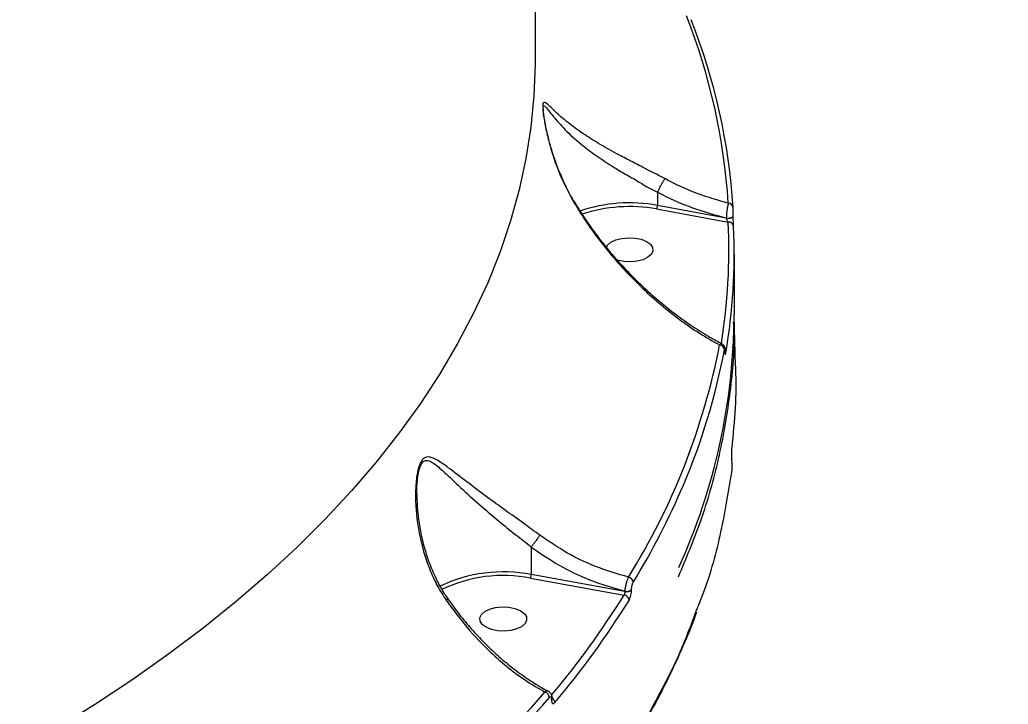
# Model space of a CAD drawing. Header units: millimetres. Extents: x -4781 to 5098, y -4410 to 4664.
# Drawn here: x -1296.6 to -1107.7, y -260.5 to -129.9 of the extents above; entities that cross this region are included whole.
import ezdxf

# ---------------------------------------------------------------- set-up
doc = ezdxf.new("R2010")
doc.units = ezdxf.units.MM
for name, color, linetype in [('DIKOM_ОБЪЕКТ', 7, 'Continuous'), ('DIKOM_РАЗМЕР_ЗОНА', 7, 'Continuous'), ('DIKOM_РАЗМЕР_ОБЪЕКТА', 7, 'Continuous')]:
    doc.layers.add(name, color=color, linetype=linetype)
doc.styles.add('style1', font='arial.ttf', dxfattribs={"width": 0.8})
doc.dimstyles.new('1-50', dxfattribs={"dimtxt": 300, "dimasz": 200, "dimexe": 100, "dimexo": 0, "dimgap": 100, "dimtad": 1, "dimtxsty": 'style1', "dimcen": 200, "dimclrd": 7, "dimclre": 7, "dimclrt": 7, "dimadec": 1, "dimazin": 2, "dimtfac": 1, "dimtmove": 0, "dimatfit": 2, "dimfxl": 0, "dimlwd": 25, "dimlwe": 18, "dimarcsym": 0})

# ---------------------------------------------------------------- blocks, each defined once
blk = doc.blocks.new('*D54')
at = {"layer": 'Defpoints', "color": 0, "transparency": 16777216}
for p in [(2534.93, 1098.4), (-3331.22, 763.4), (2534.93, -3200.56)]:
    blk.add_point(p, dxfattribs=at)
at = {"layer": 'DIKOM_РАЗМЕР_ОБЪЕКТА', "color": 7, "lineweight": 18, "transparency": 16777216}
for p, q in [((2534.93, 1098.4), (2534.93, -3300.56)), ((-3331.22, 763.4), (-3331.22, -3300.56))]:
    blk.add_line(p, q, dxfattribs=at)
at = {"layer": 'DIKOM_РАЗМЕР_ОБЪЕКТА', "color": 7, "lineweight": 25, "transparency": 16777216}
blk.add_line((-3131.22, -3200.56), (2334.93, -3200.56), dxfattribs=at)
at = {"layer": 'DIKOM_РАЗМЕР_ОБЪЕКТА', "color": 7, "transparency": 16777216}
for points in [[(-3131.22, -3167.23), (-3131.22, -3233.9), (-3331.22, -3200.56)], [(2334.93, -3167.23), (2334.93, -3233.9), (2534.93, -3200.56)]]:
    blk.add_solid(points, dxfattribs=at)
at = {"layer": 'DIKOM_РАЗМЕР_ОБЪЕКТА', "color": 7, "transparency": 16777216, "insert": (941.13, -2947.39), "char_height": 300, "attachment_point": 5, "style": 'style1'}
blk.add_mtext('5870', dxfattribs=at)
blk = doc.blocks.new('*D57')
at = {"layer": 'Defpoints', "color": 0, "transparency": 16777216}
for p in [(4034.06, 1180.11), (-4781.22, 856.14), (4034.06, -4310.06)]:
    blk.add_point(p, dxfattribs=at)
at = {"layer": 'DIKOM_РАЗМЕР_ЗОНА', "color": 7, "lineweight": 18, "transparency": 16777216}
for p, q in [((4034.06, 1180.11), (4034.06, -4410.06)), ((-4781.22, 856.14), (-4781.22, -4410.06))]:
    blk.add_line(p, q, dxfattribs=at)
at = {"layer": 'DIKOM_РАЗМЕР_ЗОНА', "color": 7, "lineweight": 25, "transparency": 16777216}
blk.add_line((-4581.22, -4310.06), (3834.06, -4310.06), dxfattribs=at)
at = {"layer": 'DIKOM_РАЗМЕР_ЗОНА', "color": 7, "transparency": 16777216}
for points in [[(-4581.22, -4276.72), (-4581.22, -4343.39), (-4781.22, -4310.06)], [(3834.06, -4276.72), (3834.06, -4343.39), (4034.06, -4310.06)]]:
    blk.add_solid(points, dxfattribs=at)
at = {"layer": 'DIKOM_РАЗМЕР_ЗОНА', "color": 7, "transparency": 16777216, "insert": (-1490.8, -4056.88), "char_height": 300, "attachment_point": 5, "style": 'style1'}
blk.add_mtext('8820', dxfattribs=at)

msp = doc.modelspace()

# ---------------------------------------------------------------- linework, layer by layer
at = {"layer": 'DIKOM_ОБЪЕКТ', "color": 7, "linetype": 'Continuous', "lineweight": 15}
for p, q in [((-1198.081, 124.716), (-1198.081, -137.394)), ((-1174.727, -162.774), (-1174.729, -162.781)), ((-1174.729, -162.781), (-1174.729, -165.314)), ((-1174.893, -165.985), (-1161.207, -168.492)), ((-1161.584, -167.721), (-1174.729, -165.314)), ((-1161.584, -167.692), (-1161.584, -167.721)), ((-1160.249, -167.207), (-1160.25, -167.193)), ((-1160.249, -167.235), (-1160.25, -167.221)), ((-1160.249, -167.207), (-1160.249, -167.235)), ((-1160.081, -174.638), (-1160.081, -186.21)), ((-1161.839, -193.013), (-1161.844, -193.061)), ((-1161.844, -193.061), (-1161.844, -193.149)), ((-1161.839, -193.102), (-1161.844, -193.149)), ((-1161.839, -193.013), (-1161.839, -193.102)), ((-1160.587, -213.658), (-1160.585, -213.61)), ((-1160.587, -213.658), (-1160.542, -214.511)), ((-1160.542, -214.511), (-1160.54, -214.463)), ((-1160.557, -215.851), (-1160.561, -215.98)), ((-1198.851, -230.534), (-1198.851, -235.775)), ((-1180.97, -239.001), (-1198.851, -235.775)), ((-1199.015, -236.447), (-1181.095, -239.68)), ((-1180.97, -238.954), (-1180.97, -239.001)), ((-1179.686, -238.671), (-1179.686, -238.623)), ((-1194.971, -259.605), (-1194.971, -259.673)), ((-1194.888, -259.399), (-1194.888, -259.467))]:
    msp.add_line(p, q, dxfattribs=at)
at = {"layer": 'DIKOM_ОБЪЕКТ', "color": 7, "linetype": 'Continuous', "lineweight": 15, "flags": 128}
for points in [[(-1198.081, -137.394), (-1198.086, -138.388), (-1198.323, -144.388), (-1198.914, -150.381), (-1199.861, -156.363), (-1201.161, -162.326), (-1202.813, -168.267), (-1204.817, -174.178), (-1207.17, -180.055), (-1209.869, -185.893), (-1212.913, -191.686), (-1216.299, -197.428), (-1220.023, -203.114), (-1224.082, -208.739), (-1228.472, -214.298), (-1233.19, -219.785), (-1238.23, -225.196), (-1243.588, -230.524), (-1249.259, -235.767), (-1255.238, -240.917), (-1261.52, -245.971), (-1268.097, -250.925), (-1274.965, -255.772), (-1282.117, -260.51), (-1289.546, -265.133)], [(-1161.584, -167.692), (-1161.348, -167.72), (-1161.106, -167.717), (-1160.873, -167.684), (-1160.661, -167.624), (-1160.484, -167.539), (-1160.352, -167.434), (-1160.272, -167.317), (-1160.249, -167.207)], [(-1161.584, -167.721), (-1161.348, -167.748), (-1161.106, -167.745), (-1160.873, -167.712), (-1160.661, -167.652), (-1160.484, -167.567), (-1160.352, -167.463), (-1160.272, -167.345), (-1160.249, -167.235)], [(-1184.497, -173.334), (-1184.259, -172.92), (-1183.618, -172.348), (-1182.691, -171.893), (-1181.553, -171.591), (-1180.295, -171.466), (-1179.02, -171.529), (-1177.831, -171.774)], [(-1177.831, -171.774), (-1176.824, -172.181), (-1176.081, -172.719), (-1175.662, -173.342), (-1175.601, -174.001), (-1175.903, -174.642), (-1176.544, -175.214), (-1177.471, -175.669), (-1178.609, -175.971), (-1179.867, -176.096), (-1181.142, -176.033), (-1182.331, -175.788), (-1182.447, -175.752)], [(-1201.954, -242.235), (-1200.947, -242.643), (-1200.204, -243.18), (-1199.785, -243.804), (-1199.724, -244.463), (-1200.026, -245.104), (-1200.667, -245.675), (-1201.594, -246.13), (-1202.732, -246.433), (-1203.99, -246.557), (-1205.265, -246.495), (-1206.454, -246.249), (-1207.461, -245.842), (-1208.204, -245.304), (-1208.623, -244.681), (-1208.684, -244.022), (-1208.382, -243.381), (-1207.741, -242.81), (-1206.814, -242.354), (-1205.676, -242.052), (-1204.418, -241.927), (-1203.143, -241.99), (-1201.954, -242.235)]]:
    msp.add_lwpolyline(points, dxfattribs=at)
at = {"layer": 'DIKOM_ОБЪЕКТ', "color": 7, "linetype": 'Continuous', "lineweight": 15}
for centre, radius, start, end in [((-1278.811, -172.383), 117.84, 3.639, 21.54297), ((-1278.143, -173.239), 118.099, 3.63883, 21.54303), ((-1180.089, -194.002), 29.184, 79.41625, 108.98785), ((-1180.047, -194.455), 28.932, 79.73942, 108.3592), ((-1161.188, -165.811), 0.908, 4.24105, 91.34529), ((-1272.91, -173.775), 111.827, 350.8148, 2.70788), ((-1272.228, -174.632), 112.146, 350.3242, 2.70673), ((-1161.127, -169.411), 0.923, 4.6768, 94.94489), ((-1278.358, -185.555), 118.279, 335.6098, 359.68274), ((-1291.069, -167.22), 130.556, 328.06923, 349.08199), ((-1162.929, -192.925), 0.979, 4.50793, 86.90079), ((-1282.853, -170.289), 122.986, 336.82628, 349.43029), ((-1162.483, -193.49), 0.805, 0.64322, 35.16944), ((-1301.117, -162.651), 142.782, 328.4935, 336.89295), ((-1204.207, -262.966), 27.713, 78.85787, 115.77786), ((-1204.206, -262.765), 26.825, 78.84215, 115.98588), ((-1180.481, -237.349), 1.1, 4.22321, 78.85414), ((-1327.332, -148.165), 172.511, 320.11395, 327.96168), ((-1181.249, -240.779), 1.11, 4.36979, 82.01916), ((-1180.618, -237.661), 1.34, 254.77672, 314.08792), ((-1180.618, -237.708), 1.34, 254.77672, 314.08792), ((-1326.869, -148.869), 173.091, 319.96384, 327.96065), ((-1380.987, -97.682), 244.749, 304.4556, 319.01493), ((-1196.546, -259.326), 1.166, 3.77802, 74.34281), ((-1380.534, -98.388), 245.271, 304.45514, 319.01567), ((-1195.203, -259.391), 0.316, 317.40579, 356.76184), ((-1195.2, -259.461), 0.312, 317.2355, 359.78884), ((-1195.465, -260.272), 1.122, 2.9956, 59.52716)]:
    msp.add_arc(centre, radius, start, end, dxfattribs=at)
for points, knots in [([(-1173.326, -160.197), (-1174.759, -159.461), (-1177.083, -158.266), (-1180.213, -156.67), (-1183.08, -155.151), (-1186.084, -153.45), (-1189.325, -151.397), (-1192.263, -149.22), (-1194.314, -147.37), (-1195.594, -146.125), (-1196.241, -145.579), (-1196.571, -145.68), (-1196.678, -146.27), (-1196.611, -147.508), (-1196.31, -149.567), (-1195.736, -152.262), (-1194.712, -155.894), (-1193.152, -160.191), (-1191.472, -163.282), (-1190.624, -164.842)], [0, 0, 0, 0, 0.0742561, 0.1205085, 0.1678168, 0.2375806, 0.3094484, 0.4056724, 0.5047069, 0.5602506, 0.6168552, 0.6484771, 0.6753875, 0.7024605, 0.7386846, 0.787111, 0.8368186, 0.9176557, 1, 1, 1, 1]), ([(-1196.576, -146.897), (-1196.577, -146.873), (-1196.598, -146.516), (-1196.49, -146.304), (-1196.195, -146.328), (-1195.58, -147.122), (-1194.399, -148.643), (-1192.477, -150.842), (-1189.758, -153.323), (-1186.702, -155.654), (-1183.91, -157.502), (-1181.198, -159.163), (-1178.263, -160.763), (-1176.137, -162.211), (-1174.728, -162.774), (-1174.727, -162.774)], [0, 0, 0, 0, 0.0025526, 0.0392157, 0.0837112, 0.1649977, 0.2485933, 0.3934959, 0.5418366, 0.6467173, 0.754022, 0.822522, 0.892333, 0.9999696, 1, 1, 1, 1]), ([(-1196.578, -146.897), (-1196.578, -146.898), (-1196.58, -146.952), (-1196.568, -147.262), (-1196.511, -147.868), (-1196.4, -148.72), (-1196.278, -149.39), (-1196.219, -149.715)], [0, 0, 0, 0, 0.0036957, 0.1831699, 0.4229343, 0.7194834, 1, 1, 1, 1]), ([(-1196.219, -149.715), (-1196.205, -149.795), (-1196.113, -150.332), (-1195.846, -151.535), (-1195.376, -153.417), (-1194.662, -155.776), (-1193.65, -158.604), (-1192.282, -161.648), (-1191.214, -163.78), (-1190.561, -164.767), (-1190.54, -164.799)], [0, 0, 0, 0, 0.0167949, 0.112999, 0.2331839, 0.3832535, 0.5673356, 0.7846053, 0.9929296, 1, 1, 1, 1]), ([(-1173.326, -160.197), (-1173.335, -160.208), (-1173.406, -160.305), (-1173.577, -160.568), (-1173.872, -161.071), (-1174.19, -161.66), (-1174.493, -162.261), (-1174.651, -162.606), (-1174.727, -162.774)], [0, 0, 0, 0, 0.0259561, 0.2202914, 0.4178677, 0.6155371, 0.8131383, 1, 1, 1, 1]), ([(-1161.209, -164.903), (-1163.133, -164.345), (-1166.906, -163.248), (-1170.916, -161.455), (-1172.995, -160.37), (-1173.326, -160.197)], [0, 0, 0, 0, 0.46652886, 0.91501869, 1, 1, 1, 1]), ([(-1174.729, -162.781), (-1174.385, -162.957), (-1172.208, -164.072), (-1167.861, -165.971), (-1163.751, -167.098), (-1161.584, -167.692)], [0, 0, 0, 0, 0.0814815, 0.515653, 1, 1, 1, 1]), ([(-1190.53, -164.795), (-1190.536, -164.796), (-1190.545, -164.798), (-1190.604, -164.831), (-1190.624, -164.842)], [0, 0, 0, 0, 0.6629104, 1, 1, 1, 1]), ([(-1190.624, -164.842), (-1190.449, -165.133), (-1189.57, -166.6), (-1187.882, -169.171), (-1184.625, -173.603), (-1181.141, -177.618), (-1177.266, -181.472), (-1174.053, -184.342), (-1170.423, -187.194), (-1166.692, -189.778), (-1164.148, -191.225), (-1162.876, -191.948)], [0, 0, 0, 0, 0.0242935, 0.12225, 0.220222, 0.4215167, 0.5118919, 0.6322387, 0.7525912, 0.8762931, 1, 1, 1, 1]), ([(-1190.516, -164.786), (-1190.186, -165.342), (-1189.232, -166.95), (-1187.457, -169.524), (-1185.198, -172.526), (-1182.73, -175.469), (-1180.077, -178.336), (-1177.252, -181.096), (-1174.281, -183.718), (-1171.179, -186.182), (-1167.984, -188.443), (-1165.045, -190.31), (-1163.18, -191.298), (-1162.408, -191.707)], [0, 0, 0, 0, 0.0461821, 0.133602, 0.2238613, 0.3170885, 0.4132453, 0.5120679, 0.6130604, 0.7157661, 0.8207363, 0.9257556, 1, 1, 1, 1]), ([(-1174.893, -165.985), (-1174.889, -165.978), (-1174.877, -165.959), (-1174.846, -165.902), (-1174.804, -165.796), (-1174.762, -165.637), (-1174.734, -165.467), (-1174.73, -165.365), (-1174.729, -165.314)], [0, 0, 0, 0, 0.0537011, 0.1415474, 0.3562433, 0.5706827, 0.785446, 1, 1, 1, 1]), ([(-1161.209, -164.903), (-1161.24, -165.017), (-1161.306, -165.261), (-1161.406, -165.814), (-1161.492, -166.452), (-1161.557, -167.11), (-1161.575, -167.497), (-1161.584, -167.692)], [0, 0, 0, 0, 0.1848321, 0.398823, 0.6012747, 0.7989866, 1, 1, 1, 1]), ([(-1160.25, -167.193), (-1160.25, -167.094), (-1160.251, -166.896), (-1160.256, -166.557), (-1160.263, -166.226), (-1160.272, -165.937), (-1160.279, -165.805), (-1160.283, -165.744)], [0, 0, 0, 0, 0.1950972, 0.3901365, 0.5932625, 0.8111398, 1, 1, 1, 1]), ([(-1161.584, -167.721), (-1161.582, -167.759), (-1161.579, -167.809), (-1161.556, -167.919), (-1161.51, -168.054), (-1161.422, -168.227), (-1161.317, -168.381), (-1161.243, -168.456), (-1161.207, -168.492)], [0, 0, 0, 0, 0.127071, 0.1626103, 0.340338, 0.5452806, 0.7831771, 1, 1, 1, 1]), ([(-1160.207, -169.336), (-1160.211, -169.247), (-1160.219, -169.055), (-1160.231, -168.637), (-1160.242, -168.155), (-1160.248, -167.658), (-1160.249, -167.367), (-1160.25, -167.221)], [0, 0, 0, 0, 0.1890796, 0.404601, 0.6069412, 0.8033632, 1, 1, 1, 1]), ([(-1170.738, -236.181), (-1169.234, -232.623), (-1166.08, -225.161), (-1162.844, -213.637), (-1160.789, -201.697), (-1159.925, -192.996), (-1160.145, -188.294), (-1160.178, -187.587)], [0, 0, 0, 0, 0.2228348, 0.4673797, 0.7121141, 0.9566602, 1, 1, 1, 1]), ([(-1160.077, -187.584), (-1160.076, -187.999), (-1160.071, -190.449), (-1159.973, -192.975), (-1159.892, -195.073)], [0, 0, 0, 0, 0.1692412, 1, 1, 1, 1]), ([(-1162.422, -191.736), (-1162.467, -191.714), (-1162.581, -191.659), (-1162.751, -191.797), (-1162.859, -191.927), (-1162.876, -191.948)], [0, 0, 0, 0, 0.3579106, 0.8971811, 1, 1, 1, 1]), ([(-1162.412, -191.715), (-1162.409, -191.716), (-1162.312, -191.744), (-1162.174, -191.881), (-1162.014, -192.071), (-1161.925, -192.267), (-1161.878, -192.437), (-1161.848, -192.644), (-1161.837, -192.826), (-1161.841, -193.018), (-1161.842, -193.059)], [0, 0, 0, 0, 0.0056418, 0.1708444, 0.3118875, 0.4359694, 0.5437916, 0.6603654, 0.9263315, 1, 1, 1, 1]), ([(-1160.428, -192.406), (-1160.419, -192.399), (-1160.348, -192.346), (-1160.263, -192.213), (-1160.179, -192.041), (-1160.142, -191.902), (-1160.129, -191.812), (-1160.126, -191.769), (-1160.125, -191.747), (-1160.125, -191.739), (-1160.125, -191.741), (-1160.125, -191.742)], [0, 0, 0, 0, 0.038129, 0.2926096, 0.5051528, 0.6721964, 0.7687592, 0.8340826, 0.8968213, 0.9823074, 1, 1, 1, 1]), ([(-1161.954, -192.848), (-1161.938, -192.774), (-1161.909, -192.644), (-1161.876, -192.633), (-1161.854, -192.732), (-1161.845, -192.894), (-1161.844, -193.022), (-1161.844, -193.061)], [0, 0, 0, 0, 0.3025534, 0.5346752, 0.7253747, 0.9169935, 1, 1, 1, 1]), ([(-1161.844, -193.149), (-1161.843, -193.207), (-1161.842, -193.408), (-1161.827, -193.662), (-1161.792, -193.816), (-1161.741, -193.793), (-1161.7, -193.591), (-1161.677, -193.481)], [0, 0, 0, 0, 0.079614, 0.2756307, 0.4707011, 0.7105178, 1, 1, 1, 1]), ([(-1161.838, -193.144), (-1161.838, -193.192), (-1161.838, -193.323), (-1161.832, -193.436), (-1161.824, -193.495), (-1161.826, -193.486), (-1161.826, -193.485)], [0, 0, 0, 0, 0.2396321, 0.665298, 0.9595002, 1, 1, 1, 1]), ([(-1159.912, -195.074), (-1159.887, -195.541), (-1159.726, -198.466), (-1159.791, -203.945), (-1160.299, -209.049), (-1160.553, -211.603)], [0, 0, 0, 0, 0.0865562, 0.5429398, 1, 1, 1, 1]), ([(-1197.2, -228.255), (-1198.258, -227.489), (-1200.53, -225.844), (-1203.92, -223.431), (-1207.605, -220.75), (-1211.299, -217.973), (-1214.426, -215.551), (-1216.525, -214.062), (-1217.864, -213.403), (-1218.781, -213.247), (-1219.39, -213.557), (-1219.862, -214.095), (-1220.323, -214.99), (-1220.779, -217.005), (-1220.992, -219.702), (-1220.918, -223.793), (-1220.188, -229.068), (-1218.601, -234.166), (-1216.798, -238.029), (-1215.677, -239.781), (-1215.113, -240.661)], [0, 0, 0, 0, 0.0590585, 0.1267711, 0.1965311, 0.2899968, 0.3861932, 0.4527696, 0.4864308, 0.5209054, 0.5489135, 0.5542506, 0.5800478, 0.6152098, 0.661732, 0.7094926, 0.8061375, 0.9056034, 0.9525567, 1, 1, 1, 1]), ([(-1160.553, -211.603), (-1160.563, -211.699), (-1160.582, -211.892), (-1160.601, -212.332), (-1160.608, -212.816), (-1160.603, -213.279), (-1160.592, -213.538), (-1160.587, -213.658)], [0, 0, 0, 0, 0.2131495, 0.4265009, 0.6305523, 0.82877, 1, 1, 1, 1]), ([(-1220.691, -220.42), (-1220.695, -220.295), (-1220.731, -219.175), (-1220.582, -217.387), (-1220.203, -215.393), (-1219.786, -214.549), (-1219.363, -214.081), (-1218.81, -213.874), (-1217.985, -214.175), (-1216.765, -215.03), (-1214.86, -216.781), (-1211.991, -219.514), (-1208.617, -222.556), (-1205.152, -225.456), (-1202.044, -228.054), (-1199.783, -229.667), (-1198.85, -230.528), (-1198.85, -230.529)], [0, 0, 0, 0, 0.00888518, 0.07971546, 0.1297393, 0.16530153, 0.17264583, 0.21170272, 0.26057587, 0.3113928, 0.41182332, 0.55500675, 0.70157866, 0.80512586, 0.91106737, 0.99995075, 1, 1, 1, 1]), ([(-1160.585, -213.61), (-1160.575, -213.809), (-1160.561, -214.093), (-1160.544, -214.378), (-1160.539, -214.463)], [0, 0, 0, 0, 0.7000354, 1, 1, 1, 1]), ([(-1160.541, -214.47), (-1160.536, -214.575), (-1160.525, -214.798), (-1160.521, -215.202), (-1160.531, -215.606), (-1160.543, -215.849), (-1160.561, -215.964), (-1160.563, -215.981)], [0, 0, 0, 0, 0.210732, 0.4474438, 0.6977989, 0.9569287, 1, 1, 1, 1]), ([(-1160.542, -214.511), (-1160.538, -214.592), (-1160.53, -214.764), (-1160.525, -215.065), (-1160.527, -215.376), (-1160.538, -215.66), (-1160.551, -215.787), (-1160.557, -215.851)], [0, 0, 0, 0, 0.18006676, 0.38027702, 0.58129196, 0.79071459, 1, 1, 1, 1]), ([(-1160.557, -215.851), (-1161.188, -219.783), (-1162.45, -227.646), (-1164.855, -236.579), (-1166.871, -241.531), (-1167.315, -242.622)], [0, 0, 0, 0, 0.43811529, 0.87622579, 1, 1, 1, 1]), ([(-1220.693, -220.42), (-1220.691, -220.932), (-1220.685, -222.374), (-1220.464, -224.877), (-1219.971, -227.951), (-1219.194, -231.078), (-1218.14, -234.183), (-1216.85, -237.01), (-1215.68, -239.14), (-1214.906, -240.199), (-1214.691, -240.494)], [0, 0, 0, 0, 0.07396627, 0.20828025, 0.35669018, 0.51349496, 0.66090727, 0.81710086, 0.94919669, 1, 1, 1, 1]), ([(-1197.2, -228.255), (-1197.214, -228.275), (-1197.265, -228.351), (-1197.415, -228.569), (-1197.697, -228.969), (-1198.087, -229.508), (-1198.495, -230.061), (-1198.732, -230.373), (-1198.85, -230.529)], [0, 0, 0, 0, 0.038095, 0.1491769, 0.3618304, 0.5745163, 0.787212, 1, 1, 1, 1]), ([(-1180.268, -236.27), (-1182.383, -235.648), (-1186.67, -234.386), (-1192.378, -231.57), (-1195.745, -229.256), (-1197.2, -228.255)], [0, 0, 0, 0, 0.3558588, 0.7214749, 1, 1, 1, 1]), ([(-1198.85, -230.529), (-1198.85, -230.53), (-1198.851, -230.531), (-1198.851, -230.533), (-1198.851, -230.534)], [0, 0, 0, 0, 0.5849363, 1, 1, 1, 1]), ([(-1198.851, -230.534), (-1197.099, -231.726), (-1193.552, -234.138), (-1187.514, -237.047), (-1183.225, -238.297), (-1180.97, -238.954)], [0, 0, 0, 0, 0.3165758, 0.6406757, 1, 1, 1, 1]), ([(-1199.015, -236.447), (-1199.009, -236.438), (-1198.997, -236.418), (-1198.967, -236.361), (-1198.927, -236.257), (-1198.885, -236.098), (-1198.857, -235.928), (-1198.853, -235.826), (-1198.851, -235.775)], [0, 0, 0, 0, 0.07037844, 0.14143287, 0.35595818, 0.57082226, 0.78545872, 1, 1, 1, 1]), ([(-1180.268, -236.27), (-1180.34, -236.399), (-1180.483, -236.656), (-1180.685, -237.241), (-1180.846, -237.894), (-1180.942, -238.492), (-1180.962, -238.822), (-1180.97, -238.954)], [0, 0, 0, 0, 0.2143281, 0.4283269, 0.6427692, 0.8576351, 1, 1, 1, 1]), ([(-1179.686, -238.623), (-1179.685, -238.557), (-1179.681, -238.39), (-1179.644, -238.088), (-1179.576, -237.759), (-1179.485, -237.463), (-1179.418, -237.333), (-1179.384, -237.268)], [0, 0, 0, 0, 0.1422273, 0.3571182, 0.571526, 0.7856307, 1, 1, 1, 1]), ([(-1180.97, -239.001), (-1180.971, -239.034), (-1180.972, -239.117), (-1180.987, -239.267), (-1181.015, -239.433), (-1181.052, -239.582), (-1181.081, -239.647), (-1181.095, -239.68)], [0, 0, 0, 0, 0.1408289, 0.355068, 0.5698498, 0.7850553, 1, 1, 1, 1]), ([(-1180.143, -240.694), (-1180.091, -240.597), (-1179.988, -240.403), (-1179.851, -239.96), (-1179.748, -239.467), (-1179.694, -239.016), (-1179.688, -238.769), (-1179.686, -238.671)], [0, 0, 0, 0, 0.2149794, 0.4299442, 0.6446227, 0.859298, 1, 1, 1, 1]), ([(-1214.731, -240.523), (-1214.752, -240.516), (-1214.789, -240.505), (-1214.956, -240.579), (-1215.073, -240.64), (-1215.113, -240.661)], [0, 0, 0, 0, 0.4598406, 0.8140173, 1, 1, 1, 1]), ([(-1215.113, -240.661), (-1213.806, -242.441), (-1211.159, -246.044), (-1207.181, -250.164), (-1203.419, -253.455), (-1199.961, -256.045), (-1197.48, -257.481), (-1196.231, -258.203)], [0, 0, 0, 0, 0.2398755, 0.485874, 0.6394184, 0.8185478, 1, 1, 1, 1]), ([(-1214.7, -240.5), (-1214.354, -241.001), (-1213.323, -242.496), (-1211.442, -244.841), (-1209.083, -247.522), (-1206.592, -250.027), (-1204.008, -252.336), (-1201.348, -254.435), (-1198.636, -256.281), (-1196.698, -257.476), (-1195.672, -257.982), (-1195.564, -258.035)], [0, 0, 0, 0, 0.0654043, 0.194964, 0.3255408, 0.4569716, 0.5888175, 0.7203521, 0.8523274, 0.984422, 1, 1, 1, 1]), ([(-1167.261, -242.924), (-1167.434, -243.413), (-1168.296, -245.848), (-1170.151, -250.203), (-1172.867, -255.981), (-1175.043, -260.225), (-1176.396, -262.526), (-1176.631, -262.926)], [0, 0, 0, 0, 0.07250068, 0.3603952, 0.64937646, 0.93903052, 1, 1, 1, 1]), ([(-1167.315, -242.622), (-1168.371, -245.45), (-1170.892, -252.201), (-1174.493, -258.822), (-1176.586, -262.669)], [0, 0, 0, 0, 0.4189095, 1, 1, 1, 1]), ([(-1195.568, -258.046), (-1195.665, -258.017), (-1195.86, -257.957), (-1196.106, -258.12), (-1196.231, -258.203)], [0, 0, 0, 0, 0.4934353, 1, 1, 1, 1]), ([(-1195.575, -258.059), (-1195.494, -258.101), (-1195.305, -258.198), (-1195.099, -258.468), (-1194.948, -258.82), (-1194.883, -259.131), (-1194.897, -259.348), (-1194.901, -259.408)], [0, 0, 0, 0, 0.1632563, 0.3799081, 0.6095053, 0.8917814, 1, 1, 1, 1]), ([(-1195.382, -259.249), (-1195.334, -259.203), (-1195.237, -259.109), (-1195.11, -259.114), (-1195.018, -259.233), (-1194.976, -259.416), (-1194.972, -259.556), (-1194.971, -259.605)], [0, 0, 0, 0, 0.2288426, 0.4578526, 0.6786082, 0.8883733, 1, 1, 1, 1]), ([(-1194.971, -259.673), (-1194.969, -259.745), (-1194.963, -259.959), (-1194.898, -260.24), (-1194.757, -260.42), (-1194.563, -260.429), (-1194.417, -260.285), (-1194.344, -260.214)], [0, 0, 0, 0, 0.1083201, 0.320498, 0.543082, 0.7716187, 1, 1, 1, 1]), ([(-1194.886, -259.463), (-1194.886, -259.492), (-1194.887, -259.571), (-1194.876, -259.636), (-1194.875, -259.64), (-1194.874, -259.642)], [0, 0, 0, 0, 0.2664461, 0.7085868, 1, 1, 1, 1])]:
    msp.add_open_spline(points, degree=3, knots=knots, dxfattribs=at)

# ---------------------------------------------------------------- dimensions: what is measured, and where the dimension line sits
at = {"layer": 'DIKOM_РАЗМЕР_ЗОНА'}
dim = msp.add_linear_dim(base=(4034.06, -4310.056), p1=(-4781.222, 856.139), p2=(4034.06, 1180.105), text='8820', dimstyle='1-50', dxfattribs=at)
dim.commit()
dim.dimension.update_dxf_attribs({"geometry": '*D57', "text_midpoint": (-1490.8, -4310.056), "dimtype": 160})
at = {"layer": 'DIKOM_РАЗМЕР_ОБЪЕКТА'}
dim = msp.add_linear_dim(base=(2534.928, -3200.563), p1=(-3331.222, 763.397), p2=(2534.928, 1098.401), text='5870', dimstyle='1-50', dxfattribs=at)
dim.commit()
dim.dimension.update_dxf_attribs({"geometry": '*D54', "text_midpoint": (941.132, -3200.563), "dimtype": 160})

doc.saveas('drawing.dxf')
